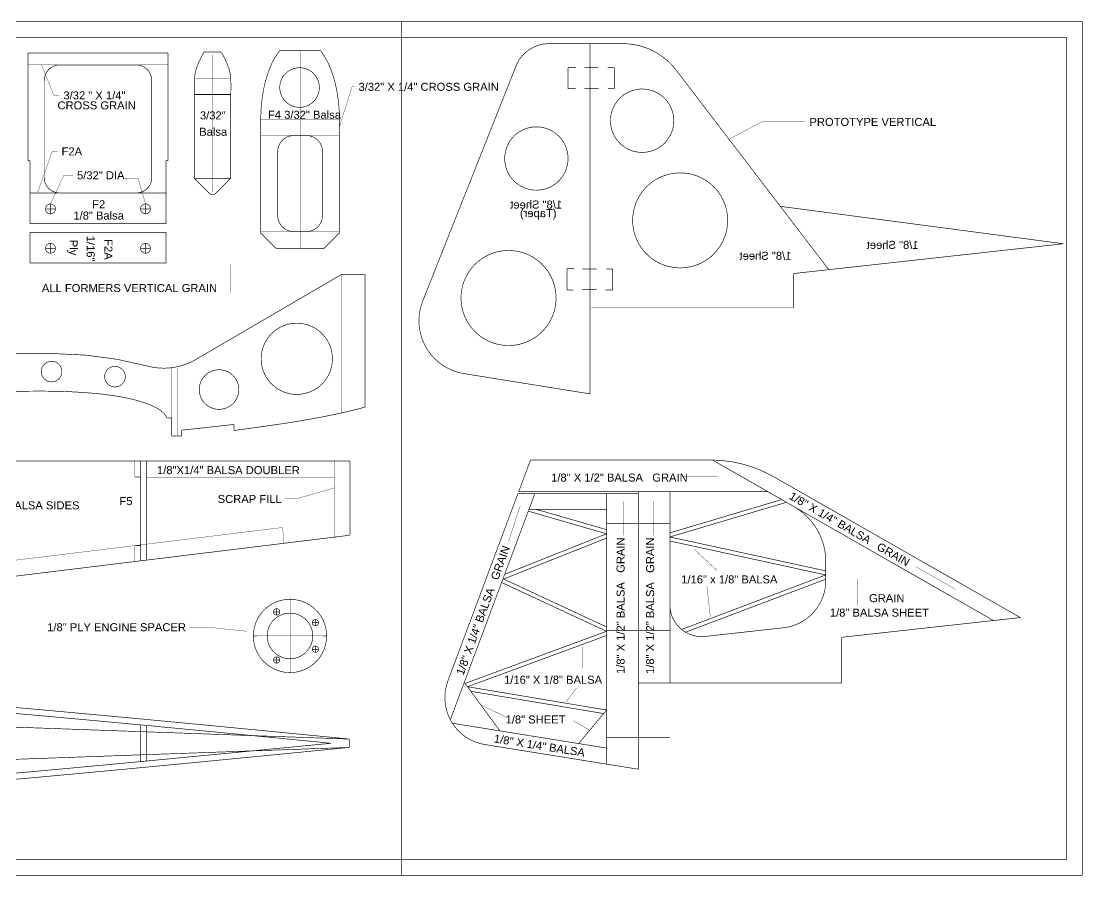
# Model space of a CAD drawing. Extents: x -1080 to 1070, y -166 to 202.
# Drawn here: x 651.5 to 1070.4, y -166 to 171.1 of the extents above; entities that cross this region are included whole.
import ezdxf

# ---------------------------------------------------------------- set-up
doc = ezdxf.new("R2010")
doc.units = 0
doc.header["$MEASUREMENT"] = 0
doc.linetypes.add('DASHED', pattern=[0.75, 0.5, -0.25])
doc.linetypes.add('DOT', pattern=[0.25, 0, -0.25])
doc.layers.add('DEFAULT', color=7, linetype='CONTINUOUS')
doc.layers.add('LINE', color=7, linetype='CONTINUOUS')
doc.styles.add('ARIAL', font='ARIAL.TTF')

# ---------------------------------------------------------------- blocks, each defined once
blk = doc.blocks.new('GROUP44')
at = {"layer": 'DEFAULT'}
for points, const_width in [([(-1.1027, 1.399), (1.1027, 1.399)], 0.01), ([(-0.8931, 1.2105), (-0.6957, 0.7315)], 0.005), ([(-0.5996, 1.2115), (0.5995, 1.2115)], 0.01), ([(-0.6957, 0.7315), (-0.6078, 0.7315)], 0.005), ([(-0.9521, -0.8007), (-0.7215, -0.1528)], 0.005), ([(-0.7215, -0.1528), (-0.6373, -0.1528)], 0.005), ([(-1.1027, -0.301), (-1.0714, -0.301)], 0.01), ([(-1.0714, -1.295), (-1.0714, -0.301)], 0.01), ([(1.0714, -0.301), (1.1027, -0.301)], 0.01), ([(1.0714, -1.295), (1.0714, -0.301)], 0.01), ([(-0.75, -0.9839), (-0.5393, -0.5301)], 0.005), ([(-0.5393, -0.5301), (-0.3933, -0.5301)], 0.005), ([(0.4631, -0.5769), (0.6322, -0.5769)], 0.005), ([(0.6322, -0.5769), (0.75, -0.9839)], 0.005), ([(-0.6072, -0.8096), (0.6072, -0.8096)], 0.01), ([(-0.75, -1.1401), (-0.75, -0.9839)], 0.01), ([(0.75, -1.1401), (0.75, -0.9839)], 0.01), ([(-0.8281, -1.062), (-0.6719, -1.062)], 0.01), ([(0.6719, -1.062), (0.8281, -1.062)], 0.01), ([(-1.0714, -1.295), (1.0714, -1.295)], 0.01)]:
    blk.add_lwpolyline(points, dxfattribs=dict(at, const_width=const_width))
at = {"layer": 'DEFAULT', "linetype": 'DOT'}
for points, const_width in [([(0, -1.399), (0, 1.399)], 0.005), ([(-1.1027, 1.2115), (-0.5996, 1.2115)], 0.005), ([(0.5995, 1.2115), (1.1027, 1.2115)], 0.005), ([(-1.0714, -0.8096), (-0.6072, -0.8096)], 0.01), ([(0.6072, -0.8096), (1.076, -0.8096)], 0.01), ([(-1.0714, -1.295), (1.0714, -1.295)], 0.01)]:
    blk.add_lwpolyline(points, dxfattribs=dict(at, const_width=const_width))
at = {"layer": 'DEFAULT', "const_width": 0.01}
blk.add_lwpolyline([(-0.5996, 1.2115, 0.0984), (-0.6952, 1.1924, 0.0984), (-0.7762, 1.1382, 0.0984), (-0.8303, 1.0572, 0.0984), (-0.8494, 0.9616, 1.3353)], format="xyb", dxfattribs=at)
for points in [[(-0.6719, -1.062, 0.0985), (-0.6778, -1.0321, 0.0987), (-0.6947, -1.0067, 0.0987), (-0.7201, -0.9898, 0.0985), (-0.75, -0.9839, 0.0985), (-0.7798, -0.9898, 0.0985), (-0.8052, -1.0067, 0.0984), (-0.8221, -1.0321, 0.0985), (-0.8281, -1.062, 0.0984), (-0.8221, -1.0918, 0.0984), (-0.8052, -1.1172, 0.0984), (-0.7798, -1.1341, 0.0984), (-0.7499, -1.1401, 0.0984), (-0.7201, -1.1341, 0.0984), (-0.6947, -1.1172, 0.0985), (-0.6778, -1.0918, 0.0986)], [(0.8281, -1.062, 0.0985), (0.8221, -1.0321, 0.0984), (0.8052, -1.0067, 0.0985), (0.7798, -0.9898, 0.0986), (0.7499, -0.9839, 0.0986), (0.7201, -0.9898, 0.0987), (0.6947, -1.0067, 0.0987), (0.6778, -1.0321, 0.0985), (0.6719, -1.062, 0.0985), (0.6778, -1.0918, 0.0985), (0.6947, -1.1172, 0.0984), (0.7201, -1.1341, 0.0985), (0.75, -1.1401, 0.0984), (0.7798, -1.1341, 0.0984), (0.8052, -1.1172, 0.0984), (0.8221, -1.0918, 0.0984)]]:
    blk.add_lwpolyline(points, format="xyb", close=True, dxfattribs=at)
at = {"layer": 'LINE', "const_width": 0.01}
for points in [[(-1.1027, -0.301), (-1.1027, 1.399)], [(1.1027, -0.301), (1.1027, 1.399)], [(-0.8495, -0.566), (-0.8495, 0.9616)], [(0.8494, -0.566), (0.8494, 0.9616)]]:
    blk.add_lwpolyline(points, dxfattribs=at)
for points in [[(0.8494, 0.9616, 0.0984), (0.8303, 1.0572, 0.0984), (0.7761, 1.1382, 0.0984), (0.6951, 1.1923, 0.0984), (0.5994, 1.2114, 1.3354)], [(-0.8495, -0.566, 0.0981), (-0.831, -0.6589, 0.0981), (-0.7786, -0.7378, 0.0981), (-0.7, -0.7907, 0.0981), (-0.6071, -0.8096, 1.3361)], [(0.6072, -0.8096, 0.0981), (0.7, -0.7906, 0.0981), (0.7785, -0.7378, 0.0981), (0.831, -0.6589, 0.0981), (0.8495, -0.566, 1.3364)]]:
    blk.add_lwpolyline(points, format="xyb", dxfattribs=at)
at = {"layer": 'DEFAULT', "style": 'ARIAL'}
for s, p in [('3/32 " X 1/4"', (-0.5453, 0.6671)), ('CROSS GRAIN', (-0.6393, 0.5089)), ('F2A', (-0.5748, -0.2172)), ('5/32" DIA.', (-0.3308, -0.5945)), ('F2', (-0.0919, -1.0518)), ('1/8" Balsa', (-0.3883, -1.2299))]:
    blk.add_text(s, height=0.1263, dxfattribs=at).set_placement(p)
blk = doc.blocks.new('GROUP41')
at = {"layer": 'DEFAULT', "const_width": 0.01}
for points in [[(-0.2877, 0.45), (-0.2879, 0.4698), (-0.2882, 0.4895), (-0.2884, 0.5088), (-0.2887, 0.5282), (-0.2887, 0.5471), (-0.2889, 0.5661), (-0.2888, 0.5849), (-0.2887, 0.6038), (-0.2882, 0.6224), (-0.2876, 0.6413), (-0.2868, 0.6602), (-0.2859, 0.6792), (-0.2845, 0.6983), (-0.2831, 0.7176), (-0.2812, 0.7372), (-0.2792, 0.7572), (-0.2777, 0.7681), (-0.2761, 0.7789), (-0.2741, 0.7895), (-0.2722, 0.8), (-0.2699, 0.8102), (-0.2675, 0.8204), (-0.2648, 0.8305), (-0.2621, 0.8407), (-0.2589, 0.8506), (-0.2558, 0.8606), (-0.2525, 0.8705), (-0.2491, 0.8807), (-0.2453, 0.8906), (-0.2417, 0.9008), (-0.2378, 0.911), (-0.2339, 0.9215), (-0.2283, 0.9348), (-0.2229, 0.948), (-0.2172, 0.9609), (-0.2117, 0.9737), (-0.2058, 0.9861), (-0.2, 0.9986), (-0.194, 1.0109), (-0.1881, 1.0233), (-0.1818, 1.0353), (-0.1756, 1.0476), (-0.1691, 1.0597), (-0.1628, 1.072), (-0.1561, 1.0843), (-0.1495, 1.0967), (-0.1426, 1.1093), (-0.1358, 1.1222)], [(-0.1358, 1.1222), (0.0008, 1.1222)], [(0.0008, 1.1222), (0.1374, 1.1222)], [(0.2871, 0.4522), (0.2874, 0.4719), (0.2879, 0.4914), (0.2882, 0.5106), (0.2887, 0.5298), (0.2889, 0.5485), (0.2892, 0.5674), (0.2892, 0.586), (0.2892, 0.6048), (0.2888, 0.6234), (0.2884, 0.642), (0.2877, 0.6607), (0.287, 0.6796), (0.2858, 0.6985), (0.2844, 0.7178), (0.2827, 0.7373), (0.2808, 0.7572), (0.2793, 0.7681), (0.2777, 0.7789), (0.2758, 0.7895), (0.2739, 0.8), (0.2716, 0.8102), (0.2692, 0.8204), (0.2665, 0.8305), (0.2638, 0.8407), (0.2606, 0.8506), (0.2575, 0.8606), (0.2541, 0.8705), (0.2507, 0.8807), (0.2469, 0.8906), (0.2433, 0.9008), (0.2394, 0.911), (0.2355, 0.9215), (0.2299, 0.9348), (0.2245, 0.948), (0.2188, 0.9609), (0.2133, 0.9737), (0.2074, 0.9861), (0.2016, 0.9986), (0.1956, 1.0109), (0.1897, 1.0233), (0.1834, 1.0353), (0.1772, 1.0476), (0.1707, 1.0597), (0.1644, 1.072), (0.1577, 1.0843), (0.1511, 1.0967), (0.1442, 1.1093), (0.1374, 1.1222)], [(-0.2877, 0.45), (0.2843, 0.45)], [(-0.2877, -0.872), (-0.2877, 0.45)], [(-0.2855, 0.4522), (0.0008, 0.4522)], [(-0.2852, 0.4522), (0.0008, 0.4522)], [(0.0008, 0.4522), (0.2868, 0.4522)], [(0.0008, 0.4522), (0.2871, 0.4522)], [(0.2843, -0.872), (0.2843, 0.45)], [(-0.2877, -0.8718), (0.2845, -0.8718)], [(-0.2877, -0.872), (-0.0377, -1.1221)], [(0.0343, -1.122), (0.2843, -0.872)], [(-0.0377, -1.1218), (0.0343, -1.1218)]]:
    blk.add_lwpolyline(points, dxfattribs=at)
at = {"layer": 'DEFAULT', "linetype": 'DOT', "const_width": 0.005}
for points in [[(-0.0017, -1.085), (-0.0017, 1.0805)], [(-0.2855, 0.7022), (0.2775, 0.7022)]]:
    blk.add_lwpolyline(points, dxfattribs=at)
at = {"layer": 'DEFAULT', "style": 'ARIAL'}
for s, p in [('3/32"', (-0.1995, 0.0587)), ('Balsa', (-0.2113, -0.1996))]:
    blk.add_text(s, height=0.1263, dxfattribs=at).set_placement(p)
blk = doc.blocks.new('GROUP45')
at = {"layer": 'DEFAULT', "const_width": 0.01}
for points in [[(-0.2449, -1.0714), (-0.2449, 1.0714)], [(-0.2449, 1.0714), (0.2401, 1.0714)], [(0.2401, -1.0714), (0.2401, 1.0714)], [(-0.0706, 0.75), (0.0856, 0.75)], [(0.0075, 0.6719), (0.0075, 0.8281)], [(0.0075, -0.8281), (0.0075, -0.6719)], [(-0.0706, -0.75), (0.0856, -0.75)], [(-0.2449, -1.0714), (0.2401, -1.0714)]]:
    blk.add_lwpolyline(points, dxfattribs=at)
for points in [[(0.0856, 0.75, 0.0984), (0.0796, 0.7798, 0.0984), (0.0627, 0.8052, 0.0984), (0.0373, 0.8221, 0.0984), (0.0074, 0.8281, 0.0984), (-0.0223, 0.8221, 0.0984), (-0.0477, 0.8052, 0.0986), (-0.0646, 0.7798, 0.0986), (-0.0705, 0.7499, 0.0986), (-0.0646, 0.7201, 0.0987), (-0.0477, 0.6947, 0.0987), (-0.0223, 0.6778, 0.0986), (0.0075, 0.6719, 0.0985), (0.0373, 0.6778, 0.0985), (0.0627, 0.6947, 0.0984), (0.0796, 0.7201, 0.0984)], [(0.0856, -0.75, 0.0985), (0.0796, -0.7201, 0.0984), (0.0627, -0.6947, 0.0985), (0.0373, -0.6778, 0.0986), (0.0074, -0.6719, 0.0986), (-0.0223, -0.6778, 0.0987), (-0.0477, -0.6947, 0.0987), (-0.0646, -0.7201, 0.0985), (-0.0705, -0.75, 0.0985), (-0.0646, -0.7798, 0.0986), (-0.0477, -0.8052, 0.0984), (-0.0223, -0.8221, 0.0984), (0.0075, -0.8281, 0.0984), (0.0373, -0.8221, 0.0984), (0.0627, -0.8052, 0.0984), (0.0796, -0.7798, 0.0983)]]:
    blk.add_lwpolyline(points, format="xyb", close=True, dxfattribs=at)
at = {"layer": 'DEFAULT', "style": 'ARIAL'}
for s, p in [('F2A', (-0.136, 0.1009)), ('1/16"', (-0.1905, -0.178)), ('Ply', (-0.1255, -0.4491))]:
    blk.add_text(s, height=0.1263, dxfattribs=at).set_placement(p)
blk = doc.blocks.new('GROUP57')
at = {"layer": 'DEFAULT', "const_width": 0.01}
for points in [[(11.022, -0.2984), (10.3023, -0.2278), (9.594, -0.1589), (8.8953, -0.0913), (8.2046, -0.0254), (7.5201, 0.0389), (6.8405, 0.1019), (6.1639, 0.1633), (5.4889, 0.2233)], [(10.7333, -0.3649), (10.0324, -0.2962), (9.3426, -0.2291), (8.662, -0.1635), (7.9893, -0.0995), (7.3226, -0.0368), (6.6608, 0.0242), (6.0018, 0.0837), (5.3444, 0.1418)], [(0.0403, 0.0924), (11.022, -0.2984)], [(7.723, -0.6523), (7.723, -0.08)], [(7.8168, -0.6379), (7.8168, -0.0896)], [(11.022, -0.3644), (11.022, -0.2984)], [(11.022, -0.3644), (11.022, -0.2984)], [(5.4889, -0.9563), (6.1639, -0.8957), (6.8404, -0.8335), (7.52, -0.7698), (8.2045, -0.7047), (8.8952, -0.638), (9.5939, -0.5701), (10.3022, -0.5008), (11.022, -0.4304)], [(5.3442, -0.8728), (6.0015, -0.8138), (6.6605, -0.7535), (7.3223, -0.6917), (7.989, -0.6287), (8.6617, -0.5643), (9.3423, -0.4989), (10.0322, -0.4323), (10.7333, -0.3649)], [(0.0404, -0.8211), (11.022, -0.4304)], [(11.022, -0.4304), (11.022, -0.3644)], [(11.022, -0.4304), (11.022, -0.3644)]]:
    blk.add_lwpolyline(points, dxfattribs=at)
blk = doc.blocks.new('GROUP34')
at = {"layer": 'DEFAULT', "linetype": 'DOT'}
for points, const_width in [([(8.1714, 1.1598), (8.1716, 1.4094)], 0.01), ([(8.2652, -0.1648), (8.2653, 1.4096)], 0.01), ([(8.3591, -0.1532), (8.3591, 1.4095)], 0.01), ([(11.3159, 0.1937), (11.3159, 1.4035)], 0.005), ([(8.3591, 1.1534), (11.3159, 1.1534)], 0.005), ([(0.5834, -0.853), (10.5033, 0.361)], 0.005), ([(10.5047, 0.3497), (10.523, 0.1104)], 0.005), ([(8.1715, -0.1761), (8.1715, 0.0757)], 0.01)]:
    blk.add_lwpolyline(points, dxfattribs=dict(at, const_width=const_width))
at = {"layer": 'DEFAULT'}
for points, const_width in [([(11.5659, 0.2384), (11.5659, 1.4103)], 0.01), ([(8.1714, 1.1598), (8.2653, 1.1598)], 0.01), ([(10.7194, 0.8128), (11.3323, 0.9895)], 0.005), ([(10.5442, 0.8128), (10.7194, 0.8128)], 0.005), ([(0.4897, -1.1162), (11.5585, 0.2384)], 0.01), ([(8.1715, 0.0757), (8.2652, 0.0757)], 0.01)]:
    blk.add_lwpolyline(points, dxfattribs=dict(at, const_width=const_width))
at = {"layer": 'LINE', "const_width": 0.01}
for points in [[(-3.6737, 1.4095), (8.6191, 1.4095)], [(8.6192, 1.4101), (11.5659, 1.4103)]]:
    blk.add_lwpolyline(points, dxfattribs=at)
at = {"layer": 'DEFAULT', "style": 'ARIAL'}
for s, p in [('1/8"X1/4" BALSA DOUBLER', (8.5215, 1.2033)), ('F5', (7.9289, 0.7148)), ('SCRAP FILL', (9.4792, 0.7484)), ('3/32" SHEET BALSA SIDES', (5.058, 0.6477))]:
    blk.add_text(s, height=0.1263, dxfattribs=at).set_placement(p)
blk = doc.blocks.new('GROUP33')
at = {"layer": 'DEFAULT', "linetype": 'DOT'}
for points, const_width in [([(0.8085, 1.3555), (0.8086, 1.3556)], 0.01), ([(-4.5968, -0.986), (-4.5968, 1.1911)], 0.005), ([(-2.017, -1.3437), (-2.017, -0.2832)], 0.005), ([(-1.9232, -1.3437), (-1.9232, -0.2831)], 0.005), ([(-1.919, -1.3556), (-1.919, -1.0717)], 0.01)]:
    blk.add_lwpolyline(points, dxfattribs=dict(at, const_width=const_width))
at = {"layer": 'DEFAULT', "const_width": 0.01}
for points in [[(-4.9731, -0.8996), (-4.9731, 1.1931)], [(-4.9718, 1.1911), (-4.5968, 1.1911)], [(-4.5968, 1.1911), (-2.2995, -0.1498)], [(-1.8482, -1.0717), (-1.8461, -1.0684), (-1.844, -1.0652), (-1.8419, -1.062), (-1.8401, -1.059), (-1.838, -1.0559), (-1.8362, -1.0529), (-1.8342, -1.0499), (-1.8324, -1.0469), (-1.8303, -1.0439), (-1.8283, -1.0409), (-1.8262, -1.0379), (-1.8243, -1.0349), (-1.8221, -1.0319), (-1.82, -1.0289), (-1.8178, -1.0259), (-1.8157, -1.0229), (-1.8137, -1.0202), (-1.8119, -1.0178), (-1.8101, -1.0154), (-1.8083, -1.013), (-1.8064, -1.0106), (-1.8046, -1.0082), (-1.8028, -1.0058), (-1.801, -1.0037), (-1.7989, -1.0013), (-1.7971, -0.9992), (-1.795, -0.9969), (-1.7932, -0.9948), (-1.7911, -0.9926), (-1.789, -0.9905), (-1.7867, -0.9884), (-1.7846, -0.9863), (-1.7804, -0.9825), (-1.7763, -0.9789), (-1.7721, -0.9753), (-1.7682, -0.9718), (-1.764, -0.9682), (-1.7601, -0.9649), (-1.7559, -0.9616), (-1.752, -0.9584), (-1.7478, -0.9551), (-1.7436, -0.952), (-1.7393, -0.9488), (-1.7351, -0.9458), (-1.7306, -0.9427), (-1.7263, -0.9397), (-1.7216, -0.9367), (-1.7171, -0.9339), (-1.7106, -0.9299), (-1.7043, -0.9261), (-1.698, -0.9224), (-1.6917, -0.9189), (-1.6854, -0.9154), (-1.6791, -0.9121), (-1.6728, -0.9088), (-1.6667, -0.9057), (-1.6603, -0.9024), (-1.654, -0.8993), (-1.6476, -0.8961), (-1.6413, -0.8931), (-1.6347, -0.8898), (-1.6282, -0.8868), (-1.6214, -0.8837), (-1.6148, -0.8807), (-1.6091, -0.878), (-1.6036, -0.8755), (-1.5982, -0.8731), (-1.5928, -0.8707), (-1.5874, -0.8683), (-1.582, -0.8661), (-1.5766, -0.864), (-1.5714, -0.8619), (-1.566, -0.8597), (-1.5606, -0.8576), (-1.5552, -0.8555), (-1.5498, -0.8534), (-1.5441, -0.8513), (-1.5387, -0.8492), (-1.533, -0.8471), (-1.5274, -0.8452), (-1.5196, -0.8423), (-1.5119, -0.8396), (-1.5044, -0.8369), (-1.4969, -0.8343), (-1.4894, -0.8316), (-1.4821, -0.8292), (-1.4747, -0.8268), (-1.4675, -0.8244), (-1.46, -0.822), (-1.4527, -0.8196), (-1.4452, -0.8172), (-1.4379, -0.8148), (-1.4303, -0.8124), (-1.4228, -0.81), (-1.415, -0.8076), (-1.4073, -0.8055), (-1.4008, -0.8034), (-1.3945, -0.8016), (-1.3882, -0.7998), (-1.3821, -0.798), (-1.3758, -0.7962), (-1.3698, -0.7945), (-1.3638, -0.7927), (-1.3578, -0.7912), (-1.3515, -0.7894), (-1.3455, -0.7879), (-1.3393, -0.7862), (-1.3333, -0.7847), (-1.327, -0.7831), (-1.3207, -0.7816), (-1.3142, -0.7801), (-1.3079, -0.7786), (-1.2976, -0.7761), (-1.2876, -0.7737), (-1.2777, -0.7714), (-1.268, -0.7693), (-1.2582, -0.7671), (-1.2486, -0.765), (-1.239, -0.7629), (-1.2295, -0.7609), (-1.2198, -0.7588), (-1.2102, -0.7567), (-1.2005, -0.7546), (-1.1909, -0.7528), (-1.181, -0.7507), (-1.1711, -0.7488), (-1.161, -0.7467), (-1.151, -0.7449), (-1.1432, -0.7434), (-1.1357, -0.7419), (-1.1282, -0.7404), (-1.121, -0.7392), (-1.1137, -0.7377), (-1.1065, -0.7365), (-1.0993, -0.7353), (-1.0923, -0.7341), (-1.085, -0.7329), (-1.0778, -0.7317), (-1.0706, -0.7305), (-1.0634, -0.7293), (-1.0559, -0.7281), (-1.0486, -0.7269), (-1.041, -0.7257), (-1.0335, -0.7246), (-1.0251, -0.7231), (-1.017, -0.7219), (-1.0089, -0.7207), (-1.001, -0.7195), (-0.9931, -0.7183), (-0.9853, -0.7171), (-0.9775, -0.7159), (-0.9698, -0.7148), (-0.9619, -0.7136), (-0.9541, -0.7124), (-0.9462, -0.7112), (-0.9384, -0.7103), (-0.9303, -0.7091), (-0.9224, -0.708), (-0.9142, -0.7068), (-0.9061, -0.7059), (-0.8988, -0.7047), (-0.8916, -0.7038), (-0.8845, -0.7029), (-0.8776, -0.702), (-0.8707, -0.7011), (-0.8638, -0.7002), (-0.8569, -0.6993), (-0.8502, -0.6984), (-0.8433, -0.6975), (-0.8364, -0.6966), (-0.8295, -0.6957), (-0.8227, -0.695), (-0.8156, -0.6941), (-0.8087, -0.6935), (-0.8015, -0.6927), (-0.7944, -0.6921), (-0.7815, -0.6908), (-0.7689, -0.6896), (-0.7565, -0.6884), (-0.7443, -0.6873), (-0.7321, -0.6861), (-0.7201, -0.6851), (-0.7081, -0.684), (-0.6963, -0.6831), (-0.6842, -0.6819), (-0.6722, -0.681), (-0.66, -0.68), (-0.648, -0.6791), (-0.6357, -0.6779), (-0.6234, -0.677), (-0.6108, -0.6761), (-0.5982, -0.6752), (-0.5891, -0.6743), (-0.5802, -0.6737), (-0.5714, -0.6729), (-0.5628, -0.6723), (-0.5541, -0.6715), (-0.5456, -0.6709), (-0.5371, -0.6703), (-0.5287, -0.6697), (-0.52, -0.669), (-0.5116, -0.6684), (-0.503, -0.6678), (-0.4946, -0.6672), (-0.4858, -0.6666), (-0.4771, -0.666), (-0.4681, -0.6654), (-0.4593, -0.6651), (-0.445, -0.6642), (-0.431, -0.6633), (-0.4171, -0.6624), (-0.4036, -0.6618), (-0.39, -0.6609), (-0.3766, -0.6603), (-0.3632, -0.6595), (-0.35, -0.6589), (-0.3365, -0.658), (-0.3232, -0.6574), (-0.3097, -0.6568), (-0.2963, -0.6562), (-0.2826, -0.6556), (-0.2689, -0.655), (-0.2549, -0.6544), (-0.2408, -0.654), (-0.2308, -0.6536), (-0.221, -0.6533), (-0.2114, -0.653), (-0.202, -0.6527), (-0.1925, -0.6524), (-0.1832, -0.6522), (-0.1739, -0.6519), (-0.1647, -0.6519), (-0.1553, -0.6516), (-0.146, -0.6516), (-0.1366, -0.6513), (-0.1273, -0.6513), (-0.1177, -0.651), (-0.1083, -0.651), (-0.0985, -0.6508), (-0.0888, -0.6508), (-0.0733, -0.6505), (-0.0582, -0.6502), (-0.0432, -0.6499), (-0.0285, -0.6497), (-0.0138, -0.6494), (0.0006, -0.6491), (0.015, -0.6488), (0.0294, -0.6487), (0.0438, -0.6484), (0.0582, -0.6482), (0.0727, -0.6479), (0.0874, -0.6479), (0.1021, -0.6477), (0.1171, -0.6477), (0.1322, -0.6477), (0.1477, -0.6477), (0.1664, -0.6477), (0.1849, -0.6477), (0.203, -0.6477), (0.2212, -0.6478), (0.2389, -0.6478), (0.2567, -0.648), (0.2744, -0.6481), (0.2921, -0.6484), (0.3096, -0.6484), (0.3273, -0.6487), (0.345, -0.649), (0.363, -0.6493), (0.3809, -0.6496), (0.3992, -0.6499), (0.4177, -0.6502), (0.4366, -0.6508), (0.4578, -0.6511), (0.4789, -0.6517), (0.4996, -0.6521), (0.5202, -0.6527), (0.5404, -0.6531), (0.5607, -0.6537), (0.5808, -0.6543), (0.6009, -0.6549), (0.6208, -0.6555), (0.6409, -0.6561), (0.6611, -0.6567), (0.6815, -0.6575), (0.702, -0.6581), (0.7228, -0.659), (0.7439, -0.6599), (0.7654, -0.6609), (0.7939, -0.6621), (0.822, -0.6633), (0.8496, -0.6645), (0.8771, -0.6657), (0.9041, -0.6669), (0.9311, -0.6682), (0.9578, -0.6694), (0.9848, -0.6709), (1.0115, -0.6721), (1.0383, -0.6736), (1.0652, -0.675), (1.0924, -0.6765), (1.1197, -0.678), (1.1475, -0.6796), (1.1756, -0.6813), (1.2043, -0.6831), (1.2286, -0.6846), (1.2526, -0.6861), (1.2762, -0.6876), (1.2997, -0.6892), (1.3227, -0.6907), (1.3458, -0.6925), (1.3686, -0.6942), (1.3917, -0.696), (1.4145, -0.6977), (1.4374, -0.6995), (1.4604, -0.7013), (1.4836, -0.7031), (1.5069, -0.7049), (1.5307, -0.7067), (1.5547, -0.7085), (1.5792, -0.7106), (1.601, -0.7121), (1.6226, -0.7137), (1.6438, -0.7152), (1.665, -0.7169), (1.6858, -0.7184), (1.7066, -0.7199), (1.7271, -0.7214), (1.7478, -0.7232), (1.7682, -0.7247), (1.7889, -0.7264), (1.8096, -0.728), (1.8305, -0.7298), (1.8515, -0.7316), (1.8728, -0.7335), (1.8943, -0.7355), (1.9164, -0.7376), (1.9615, -0.7418), (2.0061, -0.746), (2.05, -0.7502), (2.0935, -0.7545), (2.1364, -0.7587), (2.1792, -0.7629), (2.2216, -0.7671), (2.2642, -0.7714), (2.3065, -0.7756), (2.349, -0.78), (2.3917, -0.7844), (2.4348, -0.7889), (2.4781, -0.7934), (2.5221, -0.798), (2.5666, -0.8028), (2.6119, -0.8078), (2.647, -0.8114), (2.6815, -0.8153), (2.7156, -0.819), (2.7494, -0.8229), (2.7826, -0.8265), (2.8158, -0.8304), (2.8488, -0.8343), (2.8819, -0.8382), (2.9147, -0.842), (2.9477, -0.8459), (2.9809, -0.8498), (3.0144, -0.8538), (3.048, -0.8577), (3.0822, -0.8618), (3.1167, -0.866), (3.152, -0.8703), (3.1741, -0.8727), (3.196, -0.8753), (3.2175, -0.8777), (3.239, -0.8804), (3.2601, -0.8828), (3.2812, -0.8853), (3.302, -0.8877), (3.323, -0.8904), (3.3437, -0.8928), (3.3647, -0.8954), (3.3857, -0.898), (3.4069, -0.9007), (3.4281, -0.9034), (3.4497, -0.9063), (3.4715, -0.9093), (3.4939, -0.9126), (3.59, -0.9262), (3.6848, -0.9397), (3.7781, -0.953), (3.8706, -0.9664), (3.962, -0.9795), (4.0529, -0.9927), (4.1433, -1.0058), (4.2336, -1.019), (4.3237, -1.0321), (4.4141, -1.0453), (4.5049, -1.0586), (4.5965, -1.0722), (4.6887, -1.0858), (4.7822, -1.0997), (4.8768, -1.1138), (4.9731, -1.1283)], [(4.9726, -1.1283), (4.9726, -0.6025)], [(-4.9731, -0.8996), (-4.9593, -0.9032), (-4.9458, -0.9069), (-4.9325, -0.9105), (-4.9194, -0.9142), (-4.9063, -0.9176), (-4.8934, -0.9212), (-4.8805, -0.9245), (-4.8678, -0.9281), (-4.8548, -0.9314), (-4.8419, -0.9347), (-4.8288, -0.938), (-4.8159, -0.9414), (-4.8025, -0.9447), (-4.7892, -0.948), (-4.7756, -0.9513), (-4.762, -0.9546), (-4.7372, -0.9601), (-4.7131, -0.9658), (-4.6892, -0.9712), (-4.6656, -0.9767), (-4.6421, -0.9818), (-4.6189, -0.9871), (-4.5958, -0.9922), (-4.5727, -0.9973), (-4.5494, -1.0021), (-4.5263, -1.0072), (-4.5029, -1.0122), (-4.4796, -1.0173), (-4.4558, -1.0222), (-4.4319, -1.0273), (-4.4076, -1.0324), (-4.383, -1.0376), (-4.3631, -1.0415), (-4.3436, -1.0455), (-4.3243, -1.0492), (-4.3054, -1.0531), (-4.2864, -1.0567), (-4.2677, -1.0604), (-4.2491, -1.064), (-4.2305, -1.0676), (-4.2116, -1.0709), (-4.193, -1.0745), (-4.1741, -1.0778), (-4.1554, -1.0814), (-4.1362, -1.0847), (-4.1169, -1.0883), (-4.0973, -1.0917), (-4.0776, -1.0953), (-4.0534, -1.0993), (-4.0299, -1.1035), (-4.0066, -1.1074), (-3.9836, -1.1115), (-3.9607, -1.1152), (-3.9381, -1.1191), (-3.9156, -1.1227), (-3.8931, -1.1266), (-3.8705, -1.1302), (-3.848, -1.1338), (-3.8252, -1.1374), (-3.8025, -1.1411), (-3.7793, -1.1447), (-3.756, -1.1483), (-3.7323, -1.1519), (-3.7084, -1.1558), (-3.6673, -1.1618), (-3.6268, -1.1678), (-3.5869, -1.1736), (-3.5475, -1.1795), (-3.5083, -1.185), (-3.4696, -1.1906), (-3.431, -1.196), (-3.3926, -1.2017), (-3.3539, -1.2071), (-3.3153, -1.2125), (-3.2764, -1.2179), (-3.2374, -1.2234), (-3.1979, -1.2288), (-3.158, -1.2344), (-3.1175, -1.2401), (-3.0766, -1.246), (-3.0652, -1.2475), (-3.0541, -1.249), (-3.0431, -1.2505), (-3.0323, -1.252), (-3.0215, -1.2532), (-3.0108, -1.2547), (-3.0002, -1.2561), (-2.9897, -1.2576), (-2.9789, -1.2588), (-2.9684, -1.2603), (-2.9577, -1.2615), (-2.9471, -1.263), (-2.9361, -1.2643), (-2.9252, -1.2658), (-2.9141, -1.2673), (-2.9029, -1.2688)], [(-2.903, -1.1738), (-2.9029, -1.2688)], [(-2.903, -1.1738), (-2.079, -1.2646)], [(-1.919, -1.0717), (-1.8518, -1.0717)], [(-2.9029, -1.2688), (-2.9029, -1.2063)], [(-2.079, -1.3556), (-2.079, -1.2646)], [(-2.079, -1.3556), (-1.919, -1.3556)]]:
    blk.add_lwpolyline(points, dxfattribs=at)
at = {"layer": 'DEFAULT', "linetype": 'DOT', "const_width": 0.01}
for points in [[(-3.3325, -0.1376, 0.0985), (-3.3753, 0.0776, 0.0985), (-3.4972, 0.2601, 0.0985), (-3.6797, 0.382, 0.0985), (-3.895, 0.4248, 0.0985), (-4.1102, 0.382, 0.0985), (-4.2927, 0.2601, 0.0985), (-4.4146, 0.0776, 0.0985), (-4.4575, -0.1376, 0.0985), (-4.4146, -0.3528, 0.0985), (-4.2927, -0.5353, 0.0985), (-4.1102, -0.6572, 0.0985), (-3.8949, -0.7, 0.0985), (-3.6797, -0.6572, 0.0985), (-3.4972, -0.5353, 0.0985), (-3.3753, -0.3528, 0.0985)], [(-2.3555, -0.6226, 0.0985), (-2.3792, -0.503, 0.0985), (-2.447, -0.4016, 0.0985), (-2.5484, -0.3338, 0.0985), (-2.668, -0.3101, 0.0985), (-2.7875, -0.3338, 0.0985), (-2.8889, -0.4016, 0.0985), (-2.9567, -0.503, 0.0985), (-2.9805, -0.6226, 0.0985), (-2.9567, -0.7421, 0.0984), (-2.8889, -0.8435, 0.0984), (-2.7875, -0.9113, 0.0985), (-2.6679, -0.935, 0.0985), (-2.5484, -0.9113, 0.0985), (-2.447, -0.8435, 0.0985), (-2.3792, -0.7421, 0.0985)], [(-0.8628, -0.4197, 0.0986), (-0.8751, -0.3575, 0.0986), (-0.9103, -0.3047, 0.0985), (-0.9631, -0.2695, 0.0986), (-1.0253, -0.2572, 0.0985), (-1.0874, -0.2695, 0.0985), (-1.1402, -0.3047, 0.0985), (-1.1754, -0.3575, 0.0984), (-1.1878, -0.4197, 0.0984), (-1.1754, -0.4818, 0.0984), (-1.1402, -0.5346, 0.0984), (-1.0874, -0.5698, 0.0984), (-1.0252, -0.5822, 0.0984), (-0.9631, -0.5698, 0.0985), (-0.9103, -0.5346, 0.0985), (-0.8751, -0.4818, 0.0985)], [(0.1376, -0.3394, 0.0985), (0.1252, -0.2772, 0.0986), (0.09, -0.2244, 0.0985), (0.0372, -0.1892, 0.0985), (-0.0249, -0.1769, 0.0985), (-0.087, -0.1892, 0.0985), (-0.1398, -0.2244, 0.0985), (-0.175, -0.2772, 0.0984), (-0.1874, -0.3394, 0.0984), (-0.175, -0.4015, 0.0984), (-0.1398, -0.4543, 0.0984), (-0.087, -0.4895, 0.0984), (-0.0248, -0.5019, 0.0985), (0.0372, -0.4895, 0.0985), (0.09, -0.4543, 0.0985), (0.1252, -0.4015, 0.0985)], [(1.1329, -0.3904, 0.0984), (1.1205, -0.3282, 0.0985), (1.0853, -0.2754, 0.0985), (1.0325, -0.2402, 0.0985), (0.9703, -0.2279, 0.0985), (0.9082, -0.2402, 0.0986), (0.8554, -0.2754, 0.0985), (0.8202, -0.3282, 0.0986), (0.8079, -0.3904, 0.0985), (0.8202, -0.4525, 0.0985), (0.8554, -0.5053, 0.0985), (0.9082, -0.5405, 0.0984), (0.9704, -0.5529, 0.0984), (1.0325, -0.5405, 0.0984), (1.0853, -0.5053, 0.0984), (1.1205, -0.4525, 0.0984)], [(2.1354, -0.4746, 0.0984), (2.123, -0.4124, 0.0985), (2.0878, -0.3596, 0.0985), (2.035, -0.3244, 0.0985), (1.9728, -0.3121, 0.0985), (1.9107, -0.3244, 0.0986), (1.8579, -0.3596, 0.0985), (1.8227, -0.4124, 0.0986), (1.8104, -0.4746, 0.0985), (1.8227, -0.5367, 0.0985), (1.8579, -0.5895, 0.0985), (1.9107, -0.6247, 0.0984), (1.9729, -0.6371, 0.0984), (2.035, -0.6247, 0.0984), (2.0878, -0.5895, 0.0984), (2.123, -0.5367, 0.0984)]]:
    blk.add_lwpolyline(points, format="xyb", close=True, dxfattribs=at)
at = {"layer": 'DEFAULT', "const_width": 0.01}
for points in [[(-2.2995, -0.1499, 0.066), (-2.0569, -0.2514, 0.066), (-1.7963, -0.2862, 0.066), (-1.5356, -0.2519, 1.6941)], [(-0.0924, -0.057, 0.0644), (-1.5356, -0.2518, 5.4517)], [(2.721, -0.2846, 0.0079), (2.2038, -0.2117, 0.0058), (1.601, -0.1428, 0.006), (1.0041, -0.0882, 0.0085), (0.5038, -0.0563, 10.3486)]]:
    blk.add_lwpolyline(points, format="xyb", dxfattribs=at)
at = {"layer": 'LINE', "const_width": 0.01}
for points in [[(-0.0926, -0.0566), (0.5067, -0.0566)], [(2.7245, -0.2851), (4.973, -0.6025)]]:
    blk.add_lwpolyline(points, dxfattribs=at)
at = {"layer": 'DEFAULT', "style": 'ARIAL'}
blk.add_text('1/32 ply', height=0.1263, dxfattribs=at).set_placement((2.5297, -0.612))
blk = doc.blocks.new('GROUP24')
at = {"layer": 'DEFAULT', "color": 3, "const_width": 0.01}
for points in [[(-37.625, 6.7375), (48.375, 6.7375)], [(37.625, -6.7375), (37.625, 6.7375)], [(48.375, -6.7375), (48.375, 6.7375)], [(-37.625, -6.7375), (48.375, -6.7375)]]:
    blk.add_lwpolyline(points, dxfattribs=at)
at = {"layer": 'DEFAULT', "color": 3, "linetype": 'DASHED', "const_width": 0.01}
for points in [[(-37.375, 6.4875), (48.125, 6.4875)], [(48.125, -6.4875), (48.125, 6.4875)], [(-37.375, -6.4875), (48.125, -6.4875)]]:
    blk.add_lwpolyline(points, dxfattribs=at)
blk = doc.blocks.new('GROUP39')
at = {"layer": 'DEFAULT', "const_width": 0.01}
for points in [[(-0.3773, 1.5623, 0.0733), (-0.5357, 1.2773, 0.0511), (-0.6387, 0.9, 0.0427), (-0.6744, 0.4738, 2.02)], [(0.5685, 0.4738, 0.0427), (0.5327, 0.9, 0.0511), (0.4297, 1.2773, 0.0733), (0.2713, 1.5622, 2.02)], [(-0.1561, 0.2238, 0.0985), (-0.2517, 0.2047, 0.0985), (-0.3327, 0.1505, 0.0985), (-0.3868, 0.0695, 0.0985), (-0.4059, -0.026, 1.3351)], [(0.3, -0.0261, 0.0984), (0.2809, 0.0695, 0.0985), (0.2268, 0.1506, 0.0985), (0.1457, 0.2048, 0.0985), (0.0501, 0.2238, 1.336)], [(-0.406, -1.0391, 0.0984), (-0.3869, -1.1347, 0.0984), (-0.3328, -1.2158, 0.0985), (-0.2517, -1.27, 0.0984), (-0.1561, -1.289, 1.3365)], [(0.0501, -1.289, 0.0984), (0.1457, -1.2699, 0.0984), (0.2268, -1.2158, 0.0985), (0.281, -1.1347, 0.0984), (0.3, -1.0391, 1.3365)]]:
    blk.add_lwpolyline(points, format="xyb", dxfattribs=at)
for points in [[(-0.3773, 1.5623), (0.2714, 1.5623)], [(-0.6745, -1.3122), (-0.6745, 0.4738)], [(0.5685, -1.3122), (0.5685, 0.4738)], [(-0.1561, 0.2238), (0.0501, 0.2238)], [(-0.406, -1.0391), (-0.406, -0.0261)], [(0.3, -1.0391), (0.3, -0.0261)], [(-0.6745, -1.3122), (-0.4245, -1.5622)], [(-0.1561, -1.289), (0.0501, -1.289)], [(0.3185, -1.5622), (0.5685, -1.3122)], [(-0.4245, -1.5622), (0.3185, -1.5622)]]:
    blk.add_lwpolyline(points, dxfattribs=at)
at = {"layer": 'DEFAULT', "linetype": 'DOT', "const_width": 0.005}
for points in [[(-0.053, -1.546), (-0.053, 1.5623)], [(-0.678, 0.4738), (0.5685, 0.4738)], [(-0.6745, 0.2238), (-0.053, 0.2238)], [(-0.053, 0.2238), (0.5685, 0.2238)], [(-0.6745, -1.289), (-0.053, -1.289)], [(-0.053, -1.289), (0.5685, -1.289)]]:
    blk.add_lwpolyline(points, dxfattribs=at)
at = {"layer": 'DEFAULT', "const_width": 0.01}
blk.add_lwpolyline([(0.251, 0.9825, 0.0985), (0.2272, 1.102, 0.0985), (0.1594, 1.2034, 0.0985), (0.058, 1.2712, 0.0985), (-0.0615, 1.295, 0.0985), (-0.181, 1.2712, 0.0984), (-0.2824, 1.2034, 0.0984), (-0.3502, 1.102, 0.0985), (-0.3739, 0.9824, 0.0985), (-0.3502, 0.8629, 0.0985), (-0.2824, 0.7615, 0.0985), (-0.181, 0.6937, 0.0985), (-0.0614, 0.67, 0.0985), (0.058, 0.6937, 0.0985), (0.1594, 0.7615, 0.0985), (0.2272, 0.8629, 0.0985)], format="xyb", close=True, dxfattribs=at)
at = {"layer": 'DEFAULT', "style": 'ARIAL'}
blk.add_text('F4 3/32" Balsa', height=0.1263, dxfattribs=at).set_placement((-0.559, 0.4898))
blk = doc.blocks.new('GROUP54')
at = {"layer": 'DEFAULT', "const_width": 0.01}
blk.add_lwpolyline([(1.8334, 2.8551, 0.0766), (1.5152, 2.806, 0.0766), (1.2265, 2.6633, 0.0766), (0.9942, 2.4404, 1.605)], format="xyb", dxfattribs=at)
for points in [[(1.8334, 2.8551), (2.9995, 2.8551)], [(-5.1193, -0.3024), (-0.6474, 0.2885)], [(-5.1195, -0.3024), (-0.8592, -0.7728)], [(-0.8595, -1.3137), (-0.8595, -0.7751)], [(-0.8595, -1.3137), (2.3299, -1.3137)], [(2.3505, -2.6716), (4.3398, -2.3519)]]:
    blk.add_lwpolyline(points, dxfattribs=at)
for points in [[(2.0285, 1.6391, 0.0985), (1.9904, 1.8304, 0.0985), (1.882, 1.9926, 0.0985), (1.7198, 2.101, 0.0985), (1.5284, 2.1391, 0.0985), (1.3371, 2.101, 0.0985), (1.1749, 1.9926, 0.0985), (1.0665, 1.8304, 0.0985), (1.0285, 1.639, 0.0985), (1.0665, 1.4477, 0.0985), (1.1749, 1.2855, 0.0985), (1.3371, 1.1771, 0.0985), (1.5285, 1.1391, 0.0985), (1.7198, 1.1771, 0.0985), (1.882, 1.2855, 0.0985), (1.9904, 1.4477, 0.0985)], [(3.6977, 1.0424, 0.0985), (3.6596, 1.2337, 0.0985), (3.5512, 1.3959, 0.0985), (3.389, 1.5043, 0.0985), (3.1976, 1.5424, 0.0985), (3.0063, 1.5043, 0.0985), (2.8441, 1.3959, 0.0985), (2.7357, 1.2337, 0.0985), (2.6977, 1.0423, 0.0985), (2.7357, 0.851, 0.0985), (2.8441, 0.6888, 0.0985), (3.0063, 0.5804, 0.0985), (3.1977, 0.5424, 0.0985), (3.389, 0.5804, 0.0985), (3.5512, 0.6888, 0.0985), (3.6596, 0.851, 0.0985)], [(1.6782, 0.0662, 0.0985), (1.6211, 0.3532, 0.0985), (1.4585, 0.5965, 0.0985), (1.2152, 0.7591, 0.0985), (0.9281, 0.8161, 0.0985), (0.6411, 0.7591, 0.0985), (0.3978, 0.5965, 0.0985), (0.2352, 0.3532, 0.0985), (0.1782, 0.0661, 0.0985), (0.2352, -0.2208, 0.0985), (0.3978, -0.4641, 0.0985), (0.6411, -0.6267, 0.0985), (0.9282, -0.6837, 0.0985), (1.2152, -0.6267, 0.0985), (1.4585, -0.4641, 0.0985), (1.6211, -0.2208, 0.0985)], [(4.3869, -1.1588, 0.0985), (4.3298, -0.8717, 0.0985), (4.1672, -0.6284, 0.0985), (3.9239, -0.4658, 0.0985), (3.6368, -0.4088, 0.0985), (3.3498, -0.4658, 0.0985), (3.1065, -0.6284, 0.0985), (2.9439, -0.8717, 0.0985), (2.8869, -1.1588, 0.0985), (2.9439, -1.4458, 0.0985), (3.1065, -1.6891, 0.0985), (3.3498, -1.8517, 0.0985), (3.6369, -1.9087, 0.0985), (3.9239, -1.8517, 0.0985), (4.1672, -1.6891, 0.0985), (4.3298, -1.4458, 0.0985)]]:
    blk.add_lwpolyline(points, format="xyb", close=True, dxfattribs=at)
at = {"layer": 'LINE', "const_width": 0.01}
for points in [[(2.3505, -2.6716), (2.3505, 2.8551)], [(-1.4159, -0.7102), (0.9943, 2.4404)], [(1.9673, 2.4745), (2.0725, 2.4745)], [(1.9673, 2.147), (1.9673, 2.4745)], [(2.2207, 2.4745), (2.4432, 2.4745)], [(2.5727, 2.4745), (2.6964, 2.4745)], [(2.6964, 2.147), (2.6964, 2.4745)], [(3.5288, 2.4776), (4.9913, -1.2054)], [(1.9673, 2.147), (2.0663, 2.147)], [(2.2145, 2.147), (2.4432, 2.147)], [(2.5789, 2.147), (2.6964, 2.147)], [(1.9921, -0.7011), (2.0292, -0.7011)], [(1.9921, -1.0346), (1.9921, -0.7011)], [(2.0292, -0.7011), (2.091, -0.7011)], [(2.2453, -0.7011), (2.474, -0.7011)], [(2.6037, -0.7011), (2.6099, -0.6949)], [(2.6099, -0.6949), (2.715, -0.6949)], [(2.715, -1.0346), (2.715, -0.6949)], [(1.9921, -1.0346), (2.1095, -1.0346)], [(2.2453, -1.0285), (2.474, -1.0285)], [(2.616, -1.0346), (2.715, -1.0346)]]:
    blk.add_lwpolyline(points, dxfattribs=at)
for points in [[(3.5289, 2.4776, 0.0776), (3.448, 2.6302, 0.0775), (3.3245, 2.7509, 0.0776), (3.1701, 2.8283, 0.0776), (2.9995, 2.855, 1.3804)], [(4.3398, -2.3519, 0.0897), (4.6236, -2.252, 0.0897), (4.8545, -2.059, 0.0897), (5.0031, -1.7974, 0.0897), (5.0507, -1.5003, 0.0897), (4.9912, -1.2054, 1.2641)]]:
    blk.add_lwpolyline(points, format="xyb", dxfattribs=at)
at = {"layer": 'DEFAULT', "style": 'ARIAL'}
for s, p in [('1/8" Sheet', (2.7919, 0.253)), ('(Taper)', (2.8795, 0.1177)), ('1/8" Sheet', (-2.8339, -0.3829)), ('1/8" Sheet', (-0.8265, -0.5554))]:
    blk.add_text(s, height=0.1263, dxfattribs=at).set_placement(p)
blk = doc.blocks.new('GROUP6')
at = {"layer": 'DEFAULT'}
for points, const_width in [([(-0.3441, 1.9398), (-0.1572, 2.4399)], 0.01), ([(-0.1572, 2.4399), (1.5428, 2.4399)], 0.01), ([(1.5429, 2.4399), (2.686, 2.4399)], 0.01), ([(2.7125, 2.4398), (7.1487, -0.0936)], 0.01), ([(2.2448, 2.1827), (2.7972, 2.1827)], 0.005), ([(2.2448, 2.1827), (2.3664, 2.1827)], 0.005), ([(-1.4616, -1.0476), (-0.3558, 1.9085)], 0.01), ([(-1.4232, -1.6587), (-0.0889, 1.9086)], 0.01), ([(-0.3559, 1.9086), (1.5429, 1.9086)], 0.01), ([(-0.3442, 1.9399), (1.5429, 1.9399)], 0.01), ([(1.0428, -2.3596), (1.0428, 1.9086)], 0.01), ([(1.5429, 1.9399), (3.5881, 1.9399)], 0.01), ([(2.0428, -1.081), (2.0428, 1.9399)], 0.01), ([(-0.5046, 1.1545), (-0.3205, 1.7119)], 0.005), ([(1.3135, 1.2513), (1.3135, 1.7817)], 0.005), ([(1.7796, 1.2513), (1.7796, 1.7817)], 0.005), ([(2.0428, 1.2899), (3.8067, 1.8149)], 0.01), ([(2.0428, 1.2246), (3.8818, 1.7719)], 0.01), ([(-0.1846, 1.6298), (1.0429, 1.2747)], 0.01), ([(-0.1824, 1.6586), (1.0428, 1.6586)], 0.01), ([(-0.059, 1.6585), (1.0428, 1.3399)], 0.01), ([(-0.5831, 0.561), (1.0428, 1.2073)], 0.01), ([(-0.554, 0.6399), (1.0429, 1.2747)], 0.01), ([(2.0428, 1.2246), (4.5026, 0.6899)], 0.01), ([(2.0429, 1.1606), (4.5026, 0.6258)], 0.01), ([(2.4286, 1.0266), (2.7927, 0.6911)], 0.005), ([(4.5026, 0.5375), (4.5026, 0.8371)], 0.01), ([(5.9204, 0.7586), (6.5497, 0.3989)], 0.005), ([(-0.6094, 0.5044), (1.0428, -0.2639)], 0.01), ([(-0.5831, 0.561), (1.0428, -0.1951)], 0.01), ([(2.2265, -0.2351), (4.5026, 0.6258)], 0.01), ([(2.2888, -0.2784), (4.5025, 0.5589)], 0.01), ([(5.0015, 0.1399), (5.0015, 0.5633)], 0.005), ([(2.6265, 0.4435), (2.6819, -0.0358)], 0.005), ([(4.7526, -0.3583), (7.5722, -0.0469)], 0.01), ([(-1.1902, -1.0862), (1.0428, -0.2639)], 0.01), ([(-1.1516, -1.1385), (1.0429, -0.3304)], 0.01), ([(2.5977, -0.3448), (3.8351, -0.2079)], 0.01), ([(4.7526, -1.0813), (4.7526, -0.3583)], 0.01), ([(0.6556, -0.8457), (0.6556, -0.5102)], 0.005), ([(-1.2026, -1.0691), (-0.6405, -1.8356)], 0.01), ([(-1.1516, -1.1385), (1.0427, -1.5063)], 0.01), ([(0.1138, -1.1435), (0.1138, -1.1428)], 0.01), ([(0.1138, -1.1442), (0.1138, -1.1435)], 0.01), ([(0.4023, -1.3809), (0.5685, -1.1572)], 0.005), ([(1.5459, -1.081), (4.7527, -1.0813)], 0.01), ([(-1.0989, -1.2106), (0.9964, -1.5618)], 0.01), ([(-0.9302, -1.4284), (-0.5273, -1.6278)], 0.005), ([(0.6017, -2.0353), (1.0427, -1.5063)], 0.01), ([(0.5147, -1.6744), (0.7765, -1.8272)], 0.005), ([(-1.3907, -1.7148), (1.0427, -2.1063)], 0.01)]:
    blk.add_lwpolyline(points, dxfattribs=dict(at, const_width=const_width))
at = {"layer": 'DEFAULT', "const_width": 0.01}
for points in [[(3.6776, 2.1768, 0.0649), (3.1989, 2.373, 0.0649), (2.6859, 2.4399, 2.4291)], [(4.5026, 0.8371, 0.0879), (4.4417, 1.1805, 0.0879), (4.2666, 1.4822, 0.0879), (3.9985, 1.7054, 1.5402)], [(3.8351, -0.2079, 0.0915), (4.0958, -0.1292, 0.0915), (4.3113, 0.0372, 0.0915), (4.4531, 0.2697, 0.0915), (4.5025, 0.5374, 1.3456)], [(2.0429, 0.1521, 0.0843), (2.0708, -0.0128, 0.0843), (2.1517, -0.1592, 0.0843), (2.2763, -0.2708, 0.0843), (2.4307, -0.335, 0.0843), (2.5977, -0.3447, 1.268)], [(-1.4616, -1.0476, 0.0887), (-1.5091, -1.3072, 0.0887), (-1.4636, -1.5673, 0.0887), (-1.3309, -1.7955, 0.0887), (-1.1274, -1.9636, 0.0887), (-0.8782, -2.0507, 1.2649)]]:
    blk.add_lwpolyline(points, format="xyb", dxfattribs=at)
at = {"layer": 'DEFAULT', "linetype": 'DOT', "const_width": 0.01}
for points in [[(1.0428, 1.4399), (2.0428, 1.4399)], [(1.0428, -0.2501), (2.0428, -0.2501)], [(1.0428, -1.9401), (2.0428, -1.9401)]]:
    blk.add_lwpolyline(points, dxfattribs=at)
at = {"layer": 'LINE', "const_width": 0.01}
for points in [[(3.6776, 2.1768), (7.5721, -0.0468)], [(1.5428, -2.4401), (1.5428, 1.9399)], [(-0.8782, -2.0507), (1.5428, -2.4401)]]:
    blk.add_lwpolyline(points, dxfattribs=at)
at = {"layer": 'DEFAULT', "style": 'ARIAL'}
for s, p in [('1/8" X 1/2" BALSA   GRAIN', (0.1683, 2.0991)), ('1/16" x 1/8" BALSA', (2.222, 0.4921)), ('GRAIN', (5.1847, 0.1958)), ('1/8" BALSA SHEET', (4.5669, -0.0324)), ('1/16" X 1/8" BALSA', (-0.5751, -1.0912)), ('1/8" SHEET', (-0.5506, -1.7184))]:
    blk.add_text(s, height=0.1263, dxfattribs=at).set_placement(p)
for s, rotation, p in [('1/8" X 1/4" BALSA   GRAIN', 330, (3.9122, 1.8336)), ('1/8" X 1/2" BALSA   GRAIN', 90, (1.3273, -0.9372)), ('1/8" X 1/2" BALSA   GRAIN', 90, (1.7934, -0.9372)), ('1/8" X 1/4" BALSA   GRAIN', 70, (-1.2164, -0.9665)), ('1/8" X 1/4" BALSA ', 351, (-0.7417, -2.0166))]:
    blk.add_text(s, height=0.1263, rotation=rotation, dxfattribs=at).set_placement(p)
blk = doc.blocks.new('GROUP5')
at = {"layer": 'DEFAULT', "const_width": 0.01}
for points in [[(0.5785, -0.0127, 0.0985), (0.5344, 0.2086, 0.0985), (0.409, 0.3963, 0.0985), (0.2213, 0.5217, 0.0985), (0, 0.5657, 0.0985), (-0.2213, 0.5217, 0.0985), (-0.409, 0.3963, 0.0985), (-0.5344, 0.2086, 0.0985), (-0.5784, -0.0127, 0.0985), (-0.5344, -0.234, 0.0985), (-0.409, -0.4217, 0.0985), (-0.2213, -0.5471, 0.0985), (0, -0.5911, 0.0985), (0.2213, -0.5471, 0.0985), (0.409, -0.4217, 0.0985), (0.5344, -0.234, 0.0985)], [(0.36, -0.0127, 0.0985), (0.3325, 0.125, 0.0985), (0.2545, 0.2418, 0.0985), (0.1377, 0.3198, 0.0985), (0, 0.3472, 0.0985), (-0.1377, 0.3198, 0.0985), (-0.2545, 0.2418, 0.0985), (-0.3325, 0.125, 0.0985), (-0.3599, -0.0127, 0.0985), (-0.3325, -0.1504, 0.0985), (-0.2545, -0.2672, 0.0985), (-0.1377, -0.3452, 0.0985), (0, -0.3726, 0.0985), (0.1377, -0.3452, 0.0985), (0.2545, -0.2672, 0.0985), (0.3325, -0.1504, 0.0985)], [(-0.1602, 0.3673, 0.0987), (-0.164, 0.3864, 0.0986), (-0.1748, 0.4026, 0.0984), (-0.191, 0.4134, 0.0984), (-0.2102, 0.4173, 0.0982), (-0.2293, 0.4134, 0.0983), (-0.2455, 0.4026, 0.0983), (-0.2563, 0.3864, 0.0983), (-0.2602, 0.3672, 0.0982), (-0.2563, 0.3481, 0.0985), (-0.2455, 0.3319, 0.0985), (-0.2293, 0.3211, 0.0986), (-0.2101, 0.3173, 0.0987), (-0.191, 0.3211, 0.0989), (-0.1748, 0.3319, 0.0986), (-0.164, 0.3481, 0.0986)], [(0.4515, 0.1971, 0.0982), (0.4476, 0.2162, 0.0983), (0.4368, 0.2324, 0.0983), (0.4206, 0.2432, 0.0983), (0.4014, 0.2471, 0.0982), (0.3823, 0.2432, 0.0985), (0.3661, 0.2324, 0.0985), (0.3553, 0.2162, 0.0986), (0.3515, 0.197, 0.0987), (0.3553, 0.1779, 0.0989), (0.3661, 0.1617, 0.0986), (0.3823, 0.1509, 0.0986), (0.4015, 0.1471, 0.0987), (0.4206, 0.1509, 0.0986), (0.4368, 0.1617, 0.0984), (0.4476, 0.1779, 0.0984)], [(0.4515, -0.2226, 0.0984), (0.4476, -0.2034, 0.0985), (0.4368, -0.1872, 0.0985), (0.4206, -0.1764, 0.0986), (0.4014, -0.1726, 0.0987), (0.3823, -0.1764, 0.0989), (0.3661, -0.1872, 0.0986), (0.3553, -0.2034, 0.0986), (0.3515, -0.2226, 0.0987), (0.3553, -0.2417, 0.0986), (0.3661, -0.2579, 0.0984), (0.3823, -0.2687, 0.0984), (0.4015, -0.2726, 0.0982), (0.4206, -0.2687, 0.0983), (0.4368, -0.2579, 0.0983), (0.4476, -0.2417, 0.0983)], [(-0.1602, -0.3927, 0.0986), (-0.164, -0.3735, 0.0989), (-0.1748, -0.3573, 0.0986), (-0.191, -0.3465, 0.0986), (-0.2102, -0.3427, 0.0987), (-0.2293, -0.3465, 0.0986), (-0.2455, -0.3573, 0.0984), (-0.2563, -0.3735, 0.0984), (-0.2602, -0.3927, 0.0982), (-0.2563, -0.4118, 0.0983), (-0.2455, -0.428, 0.0983), (-0.2293, -0.4388, 0.0983), (-0.2101, -0.4427, 0.0982), (-0.191, -0.4388, 0.0985), (-0.1748, -0.428, 0.0985), (-0.164, -0.4118, 0.0986)], [(-0.1602, -0.3927, 0.0986), (-0.164, -0.3735, 0.0989), (-0.1748, -0.3573, 0.0986), (-0.191, -0.3465, 0.0986), (-0.2102, -0.3427, 0.0987), (-0.2293, -0.3465, 0.0986), (-0.2455, -0.3573, 0.0984), (-0.2563, -0.3735, 0.0984), (-0.2602, -0.3927, 0.0982), (-0.2563, -0.4118, 0.0983), (-0.2455, -0.428, 0.0983), (-0.2293, -0.4388, 0.0983), (-0.2101, -0.4427, 0.0982), (-0.191, -0.4388, 0.0985), (-0.1748, -0.428, 0.0985), (-0.164, -0.4118, 0.0986)]]:
    blk.add_lwpolyline(points, format="xyb", close=True, dxfattribs=at)
at = {"layer": 'DEFAULT', "linetype": 'DOT', "const_width": 0.005}
for points in [[(0.0096, -0.5912), (0.0096, 0.5913)], [(-0.5785, -0.0127), (0.5785, -0.0127)]]:
    blk.add_lwpolyline(points, dxfattribs=at)
at = {"layer": 'DEFAULT', "const_width": 0.01}
for points in [[(-0.2602, 0.3673), (-0.1643, 0.3673)], [(-0.2102, 0.3173), (-0.2102, 0.4173)], [(0.3515, 0.1971), (0.4515, 0.1971)], [(0.4015, 0.1471), (0.4015, 0.2471)], [(-0.5785, -0.0127), (-0.523, -0.0127)], [(0.5291, -0.0127), (0.5785, -0.0127)], [(0.3515, -0.2226), (0.4515, -0.2226)], [(0.4015, -0.2726), (0.4015, -0.1726)], [(-0.2602, -0.3927), (-0.1602, -0.3927)], [(-0.2102, -0.4427), (-0.2102, -0.3427)]]:
    blk.add_lwpolyline(points, dxfattribs=at)

msp = doc.modelspace()

# ---------------------------------------------------------------- linework, layer by layer
at = {"layer": 'DEFAULT', "const_width": 0.125}
for points in [[(776.94, 129.06), (782.04, 145.24)], [(782.04, 145.24), (783.03, 145.24)], [(931.05, 124.68), (943.75, 131.39)], [(943.75, 131.39), (960.94, 131.39)], [(734.11, 64.02), (734.11, 75.19)], [(717.9, -67.95), (724.94, -67.95)], [(724.94, -67.95), (740.51, -69.6)]]:
    msp.add_lwpolyline(points, dxfattribs=at)

# ---------------------------------------------------------------- block references
at = {"layer": 'DEFAULT', "yscale": 25, "zscale": 25}
for name, p, xscale in [('GROUP24', (-139.15, 2.52), 25), ('GROUP39', (762.86, 120.37), 25), ('GROUP54', (934.71, 90.86), -25), ('GROUP44', (681.8, 123.59), 25), ('GROUP41', (727.01, 130.89), 25), ('GROUP33', (662.86, 41.35), -25), ('GROUP34', (492.05, -37.67), 25), ('GROUP5', (757.55, -71.11), 25), ('GROUP57', (505.44, -104.65), 25)]:
    msp.add_blockref(name, p, dxfattribs=dict(at, xscale=xscale))
at = {"layer": 'DEFAULT', "xscale": 25, "yscale": 25, "zscale": 25}
for name, p, rotation in [('GROUP45', (681.8, 81.7), 270), ('GROUP6', (856.39, -63), 359.9998)]:
    msp.add_blockref(name, p, dxfattribs=dict(at, rotation=rotation))

# ---------------------------------------------------------------- texts
at = {"layer": 'DEFAULT', "style": 'ARIAL'}
for s, p in [('3/32" X 1/4" CROSS GRAIN', (784.59, 143.63)), ('PROTOTYPE VERTICAL', (962.5, 129.78)), ('ALL FORMERS VERTICAL GRAIN', (659.67, 64.24)), ('1/8" PLY ENGINE SPACER', (661.75, -69.56))]:
    msp.add_text(s, height=3.1575, dxfattribs=at).set_placement(p)

doc.saveas('drawing.dxf')
